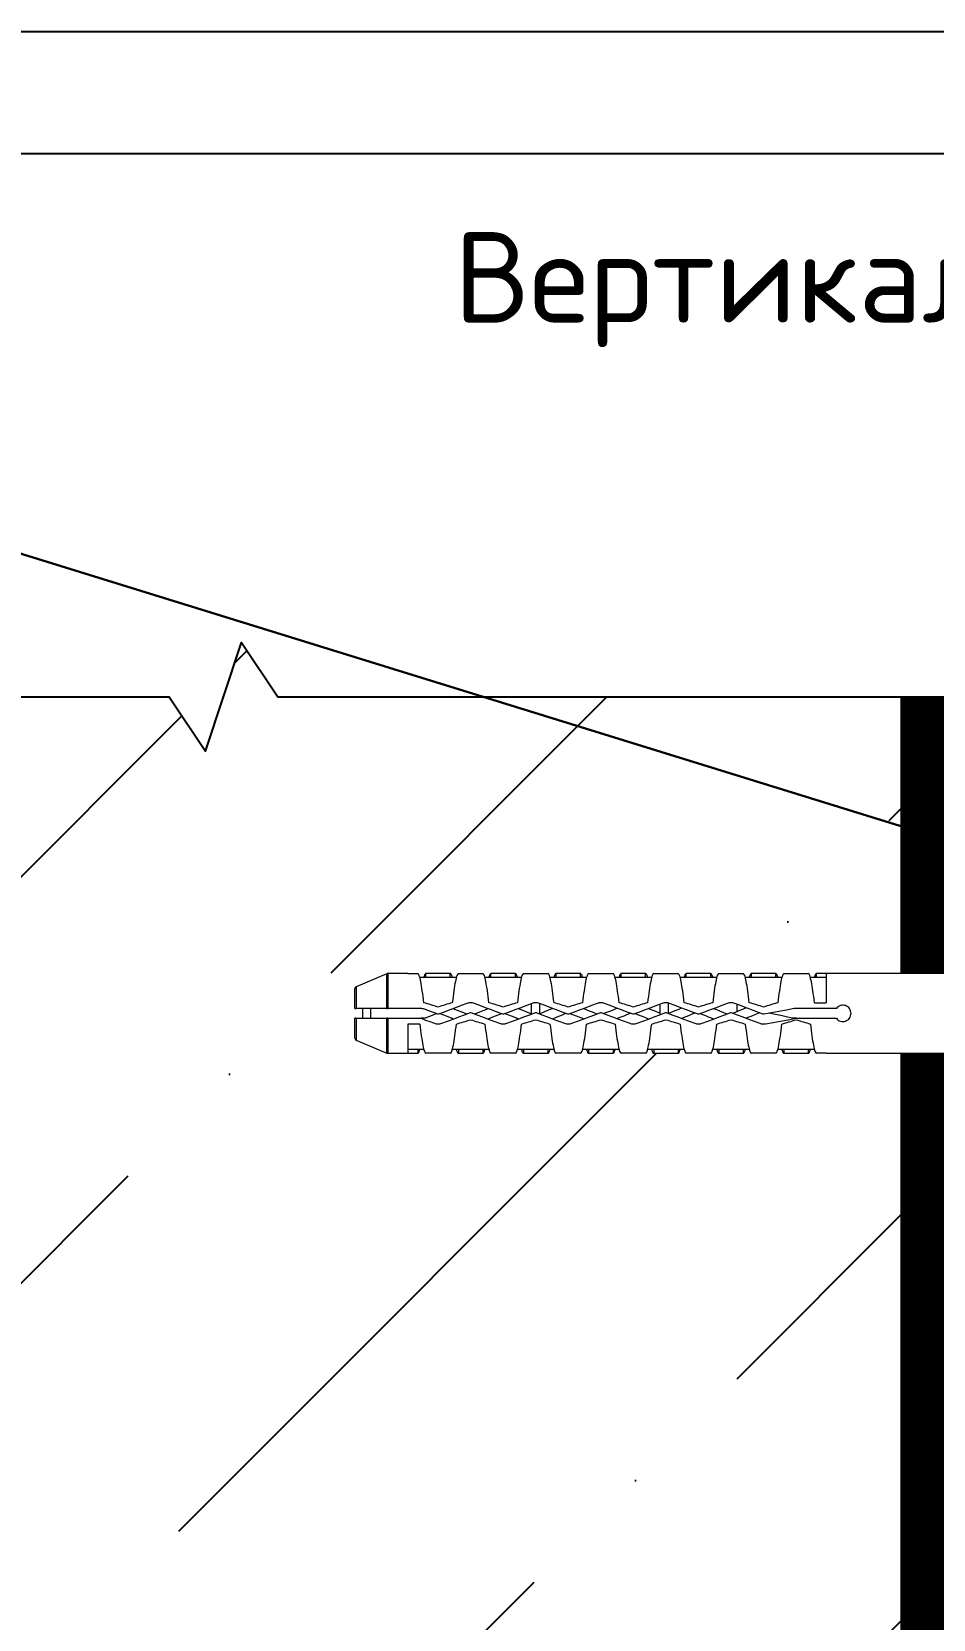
# Model space of a CAD drawing. Header units: millimetres. Extents: x -354900 to 8840672, y 0 to 292181.
# Drawn here: x -970.3 to -870.6, y 140854.9 to 141030.4 of the extents above; entities that cross this region are included whole.
import ezdxf

# ---------------------------------------------------------------- set-up
doc = ezdxf.new("R2010")
doc.units = ezdxf.units.MM
doc.header["$MEASUREMENT"] = 0
doc.set_wipeout_variables(frame=1)
doc.linetypes.add('штриховая', pattern=[19.05, 12.7, -6.35])
doc.layers.add('АР_Размеры', color=175, linetype='Continuous', lineweight=9)
for name, color, linetype in [('клей', 157, 'Continuous'), ('надписи', 7, 'Continuous'), ('основание', 8, 'Continuous'), ('рамки', 7, 'Continuous'), ('тарельчат', 212, 'Continuous')]:
    doc.layers.add(name, color=color, linetype=linetype)
doc.styles.get("Standard").update_dxf_attribs({"font": 'isocpeur.ttf'})

# ---------------------------------------------------------------- blocks, each defined once
blk = doc.blocks.new('*U736')
at = {"layer": 'клей', "linetype": 'штриховая', "ltscale": 2, "const_width": 5}
blk.add_lwpolyline([(-2.5, 334.83), (-2.5, -65.17)], dxfattribs=at)
at = {"layer": 'клей', "linetype": 'Continuous'}
blk.add_lwpolyline([(-5, -65.17), (0, -65.17), (0, 334.83), (-5, 334.83)], close=True, dxfattribs=at)
blk = doc.blocks.new('*U737')
at = {"layer": 'основание'}
h = blk.add_hatch(dxfattribs=at)
h.set_pattern_fill('ANSI36', color=256, scale=10)
h.set_pattern_definition([(45, (0, 200), (16.838, 61.7393), [79.375, -15.875, 0, -15.875])])
h.paths.add_polyline_path([(-150, -200), (-81, -200), (-77, -206), (-73, -194), (-69, -200), (0, -200), (0, 200), (-69, 200), (-73, 206), (-77, 194), (-81, 200), (-150, 200), (-150, 6), (-156, 2), (-144, -2), (-150, -6)])
for points in [[(-152, 200), (-81, 200), (-77, 194), (-73, 206), (-69, 200), (2, 200)], [(0, -200), (0, 200)]]:
    blk.add_lwpolyline(points, dxfattribs=at)
blk = doc.blocks.new('*U709')
blk.add_wipeout([(1.05, 9), (1.05, 3.45), (2.423, 2.763), (2.554, 2.716), (2.692, 2.7), (9.589, 2.7), (9.745, 2.68), (9.889, 2.62), (11.429, 1.73), (11.574, 1.67), (11.729, 1.65), (14.85, 1.65), (14.85, 1.35), (15.15, 1.35), (15.15, 1.65), (15.45, 1.65), (15.45, 1.35), (15.75, 1.35), (15.75, 1.65), (16.05, 1.65), (16.05, 1.35), (32.577, 1.35), (32.593, 1.351), (33.258, 1.469), (33.274, 1.47), (53.947, 1.47), (53.983, 1.463), (55.111, 0.983), (55.151, 0.95), (55.166, 0.9), (55.166, 0.18), (54.866, 0.18), (54.866, -0.18), (55.166, -0.18), (55.166, -0.9), (55.151, -0.95), (55.111, -0.983), (53.983, -1.463), (53.947, -1.47), (33.274, -1.47), (33.258, -1.469), (32.593, -1.351), (32.577, -1.35), (16.05, -1.35), (16.05, -1.65), (15.75, -1.65), (15.75, -1.35), (15.45, -1.35), (15.45, -1.65), (15.15, -1.65), (15.15, -1.35), (14.85, -1.35), (14.85, -1.65), (11.729, -1.65), (11.574, -1.67), (11.429, -1.73), (9.889, -2.62), (9.745, -2.68), (9.589, -2.7), (2.692, -2.7), (2.554, -2.716), (2.423, -2.763), (1.05, -3.45), (1.05, -9), (0.586, -9), (0.485, -8.961), (0.437, -8.864), (0.367, -8.13), (0, -8.13), (0, 7.8), (0.336, 7.8), (0.437, 8.864), (0.485, 8.961), (0.586, 9)]).dxf.layer = 'тарельчат'
at = {"layer": 'тарельчат', "linetype": 'Continuous', "lineweight": 9}
for p, q in [((37.781, 1.47), (33.274, 1.47)), ((37.781, 1.47), (38.141, 1.47)), ((38.441, 1.32), (38.219, 1.32)), ((39.341, 1.47), (38.441, 1.47)), ((38.441, 1.32), (38.441, 1.47)), ((39.341, 1.32), (38.441, 1.32)), ((39.341, 1.32), (39.341, 1.47)), ((39.562, 1.32), (39.341, 1.32)), ((39.641, 1.47), (40.541, 1.47)), ((40.841, 1.32), (40.619, 1.32)), ((41.741, 1.47), (40.841, 1.47)), ((40.841, 1.32), (40.841, 1.47)), ((41.741, 1.32), (40.841, 1.32)), ((41.741, 1.32), (41.741, 1.47)), ((41.962, 1.32), (41.741, 1.32)), ((42.041, 1.47), (42.941, 1.47)), ((43.241, 1.32), (43.019, 1.32)), ((44.141, 1.47), (43.241, 1.47)), ((43.241, 1.32), (43.241, 1.47)), ((44.141, 1.32), (43.241, 1.32)), ((44.141, 1.32), (44.141, 1.47)), ((44.362, 1.32), (44.141, 1.32)), ((44.441, 1.47), (45.341, 1.47)), ((45.641, 1.32), (45.419, 1.32)), ((46.541, 1.47), (45.641, 1.47)), ((45.641, 1.32), (45.641, 1.47)), ((46.541, 1.32), (45.641, 1.32)), ((46.541, 1.32), (46.541, 1.47)), ((46.762, 1.32), (46.541, 1.32)), ((46.841, 1.47), (47.741, 1.47)), ((48.041, 1.32), (47.819, 1.32)), ((48.941, 1.47), (48.041, 1.47)), ((48.041, 1.32), (48.041, 1.47)), ((48.941, 1.32), (48.041, 1.32)), ((48.941, 1.32), (48.941, 1.47)), ((49.162, 1.32), (48.941, 1.32)), ((49.241, 1.47), (50.141, 1.47)), ((50.441, 1.32), (50.219, 1.32)), ((51.341, 1.47), (50.441, 1.47)), ((50.441, 1.32), (50.441, 1.47)), ((51.341, 1.32), (50.441, 1.32)), ((51.341, 1.32), (51.341, 1.47)), ((51.562, 1.32), (51.341, 1.32)), ((51.641, 1.47), (52.541, 1.47)), ((52.841, 1.32), (52.619, 1.32)), ((53.201, 1.47), (52.841, 1.47)), ((52.841, 1.32), (52.841, 1.47)), ((53.201, 1.32), (52.841, 1.32)), ((53.947, 1.47), (53.201, 1.47)), ((53.201, 0.394), (53.201, 1.47)), ((53.947, 0.18), (53.947, 1.47)), ((55.111, 0.983), (53.983, 1.463)), ((53.983, 1.463), (53.983, 0.18)), ((55.111, 0.18), (55.111, 0.983)), ((55.166, 0.9), (55.166, 0.18)), ((38.891, 0.18), (37.406, 0.18)), ((43.601, 0.002), (43.601, -0.379)), ((43.901, 0.046), (43.901, -0.338)), ((48.341, 0.024), (48.341, -0.36)), ((48.641, 0.024), (48.641, -0.36)), ((52.646, 0.18), (52.716, 0.18)), ((53.947, 0.18), (52.729, 0.18)), ((52.766, 0.394), (53.201, 0.394)), ((54.566, 0.18), (54.566, -0.18)), ((54.866, 0.18), (54.866, -0.18)), ((37.406, -0.18), (38.891, -0.18)), ((38.216, -0.393), (37.781, -0.393)), ((37.781, -1.47), (37.781, -0.393)), ((41.066, -0.074), (41.066, -0.332)), ((52.729, -0.18), (53.947, -0.18)), ((53.947, -1.47), (53.947, -0.18)), ((53.983, -0.18), (53.983, -1.463)), ((55.111, -0.983), (55.111, -0.18)), ((55.166, -0.18), (55.166, -0.9)), ((53.983, -1.463), (55.111, -0.983)), ((33.274, -1.47), (37.781, -1.47)), ((37.781, -1.32), (38.141, -1.32)), ((37.781, -1.47), (38.141, -1.47)), ((38.141, -1.32), (38.362, -1.32)), ((38.141, -1.32), (38.141, -1.47)), ((39.341, -1.47), (38.441, -1.47)), ((39.419, -1.32), (39.641, -1.32)), ((39.641, -1.32), (40.541, -1.32)), ((39.641, -1.32), (39.641, -1.47)), ((39.641, -1.47), (40.541, -1.47)), ((40.541, -1.32), (40.762, -1.32)), ((40.541, -1.32), (40.541, -1.47)), ((41.741, -1.47), (40.841, -1.47)), ((41.819, -1.32), (42.041, -1.32)), ((42.041, -1.32), (42.941, -1.32)), ((42.041, -1.32), (42.041, -1.47)), ((42.041, -1.47), (42.941, -1.47)), ((42.941, -1.32), (43.162, -1.32)), ((42.941, -1.32), (42.941, -1.47)), ((44.141, -1.47), (43.241, -1.47)), ((44.219, -1.32), (44.441, -1.32)), ((44.441, -1.32), (45.341, -1.32)), ((44.441, -1.32), (44.441, -1.47)), ((44.441, -1.47), (45.341, -1.47)), ((45.341, -1.32), (45.562, -1.32)), ((45.341, -1.32), (45.341, -1.47)), ((46.541, -1.47), (45.641, -1.47)), ((46.619, -1.32), (46.841, -1.32)), ((46.841, -1.32), (47.741, -1.32)), ((46.841, -1.32), (46.841, -1.47)), ((46.841, -1.47), (47.741, -1.47)), ((47.741, -1.32), (47.962, -1.32)), ((47.741, -1.32), (47.741, -1.47)), ((48.941, -1.47), (48.041, -1.47)), ((49.019, -1.32), (49.241, -1.32)), ((49.241, -1.32), (50.141, -1.32)), ((49.241, -1.32), (49.241, -1.47)), ((49.241, -1.47), (50.141, -1.47)), ((50.141, -1.32), (50.362, -1.32)), ((50.141, -1.32), (50.141, -1.47)), ((51.341, -1.47), (50.441, -1.47)), ((51.419, -1.32), (51.641, -1.32)), ((51.641, -1.32), (52.541, -1.32)), ((51.641, -1.32), (51.641, -1.47)), ((51.641, -1.47), (52.541, -1.47)), ((52.541, -1.32), (52.762, -1.32)), ((52.541, -1.32), (52.541, -1.47)), ((53.201, -1.47), (52.841, -1.47)), ((53.201, -1.47), (53.947, -1.47))]:
    blk.add_line(p, q, dxfattribs=at)
at = {"layer": 'тарельчат', "linetype": 'Continuous', "lineweight": 9, "flags": 128}
for points in [[(40.021, 0.384), (39.743, 0.334), (39.463, 0.283), (39.18, 0.232), (38.896, 0.18)], [(38.96, -0.174), (39.24, -0.123), (39.522, -0.072), (39.803, -0.021), (40.085, 0.03)], [(39.021, 0.172), (39.213, 0.134), (39.403, 0.096), (39.592, 0.058), (39.778, 0.021), (39.902, -0.004)], [(40.101, 0.028), (40.314, -0.051), (40.526, -0.131), (40.737, -0.21), (40.947, -0.288), (41.154, -0.365)], [(41.28, -0.028), (41.068, 0.051), (40.855, 0.131), (40.644, 0.21), (40.435, 0.288), (40.227, 0.365)], [(40.23, -0.02), (40.271, -0.004), (40.383, 0.041), (40.493, 0.085), (40.601, 0.128), (40.704, 0.169), (40.727, 0.178)], [(42.354, 0.365), (42.147, 0.288), (41.937, 0.21), (41.726, 0.131), (41.514, 0.051), (41.301, -0.028)], [(41.427, -0.365), (41.635, -0.288), (41.844, -0.21), (42.055, -0.131), (42.268, -0.051), (42.48, 0.028)], [(41.927, -0.178), (41.896, -0.166), (41.795, -0.126), (41.693, -0.085), (41.588, -0.043), (41.483, -0.001), (41.43, 0.02)], [(41.932, 0.207), (42.016, 0.174), (42.116, 0.134), (42.219, 0.092), (42.324, 0.051), (42.428, 0.009)], [(42.501, 0.028), (42.714, -0.051), (42.926, -0.131), (43.137, -0.21), (43.347, -0.288), (43.554, -0.365)], [(42.61, -0.012), (42.658, 0.007), (42.759, 0.047), (42.86, 0.087), (42.958, 0.127), (43.054, 0.165), (43.107, 0.186)], [(43.68, -0.028), (43.468, 0.051), (43.255, 0.131), (43.044, 0.21), (42.835, 0.288), (42.627, 0.365)], [(44.754, 0.365), (44.547, 0.288), (44.337, 0.21), (44.126, 0.131), (43.914, 0.051), (43.701, -0.028)], [(43.827, -0.365), (44.035, -0.288), (44.244, -0.21), (44.455, -0.131), (44.668, -0.051), (44.88, 0.028)], [(44.332, 0.207), (44.387, 0.185), (44.488, 0.145), (44.592, 0.103), (44.699, 0.061), (44.807, 0.018), (44.828, 0.009)], [(44.901, 0.028), (45.114, -0.051), (45.326, -0.131), (45.537, -0.21), (45.747, -0.288), (45.954, -0.365)], [(44.989, -0.005), (45.041, 0.016), (45.145, 0.058), (45.248, 0.099), (45.348, 0.139), (45.446, 0.178), (45.486, 0.194)], [(46.08, -0.028), (45.868, 0.051), (45.655, 0.131), (45.444, 0.21), (45.235, 0.288), (45.027, 0.365)], [(45.987, 0.007), (45.902, -0.027), (45.795, -0.07), (45.69, -0.112), (45.588, -0.153), (45.49, -0.192)], [(47.154, 0.365), (46.947, 0.288), (46.737, 0.21), (46.526, 0.131), (46.314, 0.051), (46.101, -0.028)], [(46.227, -0.365), (46.435, -0.288), (46.644, -0.21), (46.855, -0.131), (47.068, -0.051), (47.28, 0.028)], [(46.727, -0.178), (46.656, -0.15), (46.556, -0.11), (46.452, -0.069), (46.348, -0.027), (46.242, 0.016), (46.23, 0.02)], [(46.732, 0.207), (46.797, 0.181), (46.892, 0.143), (46.991, 0.104), (47.091, 0.064), (47.193, 0.023), (47.228, 0.009)], [(47.301, 0.028), (47.514, -0.051), (47.726, -0.131), (47.937, -0.21), (48.147, -0.288), (48.354, -0.365)], [(47.368, 0.003), (47.417, 0.022), (47.516, 0.062), (47.615, 0.102), (47.711, 0.14), (47.804, 0.177), (47.865, 0.202)], [(48.48, -0.028), (48.268, 0.051), (48.055, 0.131), (47.844, 0.21), (47.635, 0.288), (47.427, 0.365)], [(48.341, 0.004), (48.3, -0.012), (48.202, -0.051), (48.105, -0.09), (48.01, -0.128), (47.917, -0.165), (47.87, -0.184)], [(49.554, 0.365), (49.347, 0.288), (49.137, 0.21), (48.926, 0.131), (48.714, 0.051), (48.501, -0.028)], [(48.627, -0.365), (48.835, -0.288), (49.044, -0.21), (49.255, -0.131), (49.468, -0.051), (49.68, 0.028)], [(49.127, -0.178), (49.037, -0.142), (48.936, -0.102), (48.832, -0.061), (48.727, -0.019), (48.641, 0.016)], [(49.132, 0.207), (49.198, 0.181), (49.289, 0.145), (49.383, 0.107), (49.479, 0.069), (49.577, 0.03), (49.628, 0.009)], [(49.701, 0.028), (49.914, -0.051), (50.126, -0.131), (50.337, -0.21), (50.547, -0.288), (50.754, -0.365)], [(49.748, 0.011), (49.795, 0.03), (49.893, 0.069), (49.989, 0.107), (50.083, 0.145), (50.174, 0.181), (50.244, 0.209)], [(50.88, -0.028), (50.668, 0.051), (50.455, 0.131), (50.244, 0.21), (50.035, 0.288), (49.827, 0.365)], [(50.746, 0.022), (50.68, -0.004), (50.582, -0.043), (50.485, -0.082), (50.39, -0.12), (50.297, -0.157), (50.249, -0.177)], [(51.954, 0.365), (51.747, 0.288), (51.537, 0.21), (51.326, 0.131), (51.114, 0.051), (50.901, -0.028)], [(51.027, -0.365), (51.235, -0.288), (51.444, -0.21), (51.655, -0.131), (51.868, -0.051), (52.08, 0.028)], [(51.527, -0.178), (51.482, -0.16), (51.389, -0.123), (51.293, -0.085), (51.194, -0.045), (51.095, -0.006), (51.03, 0.02)], [(51.532, 0.207), (51.598, 0.181), (51.689, 0.145), (51.783, 0.107), (51.879, 0.069), (51.976, 0.03), (52.028, 0.009)], [(52.101, 0.028), (52.265, -0.033), (52.429, -0.094), (52.592, -0.155)], [(52.148, 0.011), (52.2, 0.032), (52.303, 0.073), (52.403, 0.113), (52.501, 0.152)], [(52.718, 0.182), (52.553, 0.244), (52.389, 0.305), (52.227, 0.365)], [(41.066, -0.074), (40.96, -0.116), (40.856, -0.158), (40.753, -0.199), (40.732, -0.207)], [(41.228, -0.009), (41.162, -0.035), (41.066, -0.074)], [(43.601, -0.004), (43.521, -0.036), (43.415, -0.078), (43.311, -0.12), (43.208, -0.161), (43.111, -0.2)], [(44.327, -0.178), (44.276, -0.158), (44.176, -0.118), (44.073, -0.077), (43.968, -0.035), (43.901, -0.008)]]:
    blk.add_lwpolyline(points, dxfattribs=at)
at = {"layer": 'тарельчат', "linetype": 'Continuous', "lineweight": 9}
for centre, start, end in [((53.947, 1.38), 66.97451, 90), ((55.076, 0.9), 0, 66.97451), ((55.076, -0.9), 293.02549, 0), ((53.947, -1.38), 270, 293.02549)]:
    blk.add_arc(centre, 0.09, start, end, dxfattribs=at)
for points, knots in [([(38.366, 0.394), (38.347, 0.547), (38.328, 0.693), (38.291, 0.957), (38.272, 1.074), (38.234, 1.267), (38.216, 1.342), (38.178, 1.444), (38.159, 1.47), (38.141, 1.47)], [0, 0, 0, 0, 0.25, 0.25, 0.5, 0.5, 0.75, 0.75, 1, 1, 1, 1]), ([(38.441, 1.47), (38.434, 1.468), (38.422, 1.465), (38.403, 1.438), (38.384, 1.395), (38.371, 1.355), (38.363, 1.325), (38.362, 1.32)], [0, 0, 0, 0, 0.238629, 0.477258, 0.715886, 0.954515, 1, 1, 1, 1]), ([(39.419, 1.32), (39.418, 1.325), (39.411, 1.355), (39.397, 1.395), (39.378, 1.438), (39.359, 1.465), (39.347, 1.468), (39.341, 1.47)], [0, 0, 0, 0, 0.045484, 0.284114, 0.522742, 0.761371, 1, 1, 1, 1]), ([(39.641, 1.47), (39.622, 1.47), (39.603, 1.444), (39.566, 1.342), (39.547, 1.267), (39.509, 1.074), (39.491, 0.957), (39.453, 0.693), (39.434, 0.547), (39.416, 0.394)], [0, 0, 0, 0, 0.25, 0.25, 0.5, 0.5, 0.75, 0.75, 1, 1, 1, 1]), ([(40.766, 0.394), (40.747, 0.547), (40.728, 0.693), (40.691, 0.957), (40.672, 1.074), (40.634, 1.267), (40.616, 1.342), (40.578, 1.444), (40.559, 1.47), (40.541, 1.47)], [0, 0, 0, 0, 0.25, 0.25, 0.5, 0.5, 0.75, 0.75, 1, 1, 1, 1]), ([(40.841, 1.47), (40.834, 1.468), (40.822, 1.465), (40.803, 1.438), (40.784, 1.395), (40.771, 1.355), (40.763, 1.325), (40.762, 1.32)], [0, 0, 0, 0, 0.238629, 0.477258, 0.715886, 0.954515, 1, 1, 1, 1]), ([(41.819, 1.32), (41.818, 1.325), (41.811, 1.355), (41.797, 1.395), (41.778, 1.438), (41.759, 1.465), (41.747, 1.468), (41.741, 1.47)], [0, 0, 0, 0, 0.045484, 0.284114, 0.522742, 0.761371, 1, 1, 1, 1]), ([(42.041, 1.47), (42.022, 1.47), (42.003, 1.444), (41.966, 1.342), (41.947, 1.267), (41.909, 1.074), (41.891, 0.957), (41.853, 0.693), (41.834, 0.547), (41.816, 0.394)], [0, 0, 0, 0, 0.25, 0.25, 0.5, 0.5, 0.75, 0.75, 1, 1, 1, 1]), ([(43.166, 0.394), (43.147, 0.547), (43.128, 0.693), (43.091, 0.957), (43.072, 1.074), (43.034, 1.267), (43.016, 1.342), (42.978, 1.444), (42.959, 1.47), (42.941, 1.47)], [0, 0, 0, 0, 0.25, 0.25, 0.5, 0.5, 0.75, 0.75, 1, 1, 1, 1]), ([(43.241, 1.47), (43.234, 1.468), (43.222, 1.465), (43.203, 1.438), (43.184, 1.395), (43.171, 1.355), (43.163, 1.325), (43.162, 1.32)], [0, 0, 0, 0, 0.238629, 0.477258, 0.715886, 0.954516, 1, 1, 1, 1]), ([(44.219, 1.32), (44.218, 1.325), (44.211, 1.355), (44.197, 1.395), (44.178, 1.438), (44.159, 1.465), (44.147, 1.468), (44.141, 1.47)], [0, 0, 0, 0, 0.045485, 0.284114, 0.522742, 0.761371, 1, 1, 1, 1]), ([(44.441, 1.47), (44.422, 1.47), (44.403, 1.444), (44.366, 1.342), (44.347, 1.267), (44.309, 1.074), (44.291, 0.957), (44.253, 0.693), (44.234, 0.547), (44.216, 0.394)], [0, 0, 0, 0, 0.25, 0.25, 0.5, 0.5, 0.75, 0.75, 1, 1, 1, 1]), ([(45.566, 0.394), (45.547, 0.547), (45.528, 0.693), (45.491, 0.957), (45.472, 1.074), (45.434, 1.267), (45.416, 1.342), (45.378, 1.444), (45.359, 1.47), (45.341, 1.47)], [0, 0, 0, 0, 0.25, 0.25, 0.5, 0.5, 0.75, 0.75, 1, 1, 1, 1]), ([(45.641, 1.47), (45.634, 1.468), (45.622, 1.465), (45.603, 1.438), (45.584, 1.395), (45.571, 1.355), (45.563, 1.325), (45.562, 1.32)], [0, 0, 0, 0, 0.238629, 0.477258, 0.715886, 0.954516, 1, 1, 1, 1]), ([(46.619, 1.32), (46.618, 1.325), (46.611, 1.355), (46.597, 1.395), (46.578, 1.438), (46.559, 1.465), (46.547, 1.468), (46.541, 1.47)], [0, 0, 0, 0, 0.045485, 0.284114, 0.522742, 0.761371, 1, 1, 1, 1]), ([(46.841, 1.47), (46.822, 1.47), (46.803, 1.444), (46.766, 1.342), (46.747, 1.267), (46.709, 1.074), (46.691, 0.957), (46.653, 0.693), (46.634, 0.547), (46.616, 0.394)], [0, 0, 0, 0, 0.25, 0.25, 0.5, 0.5, 0.75, 0.75, 1, 1, 1, 1]), ([(47.966, 0.394), (47.947, 0.547), (47.928, 0.693), (47.891, 0.957), (47.872, 1.074), (47.834, 1.267), (47.816, 1.342), (47.778, 1.444), (47.759, 1.47), (47.741, 1.47)], [0, 0, 0, 0, 0.25, 0.25, 0.5, 0.5, 0.75, 0.75, 1, 1, 1, 1]), ([(48.041, 1.47), (48.034, 1.468), (48.022, 1.465), (48.003, 1.438), (47.984, 1.395), (47.971, 1.355), (47.963, 1.325), (47.962, 1.32)], [0, 0, 0, 0, 0.238629, 0.477257, 0.715886, 0.954516, 1, 1, 1, 1]), ([(49.019, 1.32), (49.018, 1.325), (49.011, 1.355), (48.997, 1.395), (48.978, 1.438), (48.959, 1.465), (48.947, 1.468), (48.941, 1.47)], [0, 0, 0, 0, 0.045485, 0.284114, 0.522742, 0.761371, 1, 1, 1, 1]), ([(49.241, 1.47), (49.222, 1.47), (49.203, 1.444), (49.166, 1.342), (49.147, 1.267), (49.109, 1.074), (49.091, 0.957), (49.053, 0.693), (49.034, 0.547), (49.016, 0.394)], [0, 0, 0, 0, 0.25, 0.25, 0.5, 0.5, 0.75, 0.75, 1, 1, 1, 1]), ([(50.366, 0.394), (50.347, 0.547), (50.328, 0.693), (50.291, 0.957), (50.272, 1.074), (50.234, 1.267), (50.216, 1.342), (50.178, 1.444), (50.159, 1.47), (50.141, 1.47)], [0, 0, 0, 0, 0.25, 0.25, 0.5, 0.5, 0.75, 0.75, 1, 1, 1, 1]), ([(50.441, 1.47), (50.434, 1.468), (50.422, 1.465), (50.403, 1.438), (50.384, 1.395), (50.371, 1.355), (50.363, 1.325), (50.362, 1.32)], [0, 0, 0, 0, 0.238629, 0.477257, 0.715887, 0.954516, 1, 1, 1, 1]), ([(51.419, 1.32), (51.418, 1.325), (51.411, 1.355), (51.397, 1.395), (51.378, 1.438), (51.359, 1.465), (51.347, 1.468), (51.341, 1.47)], [0, 0, 0, 0, 0.045485, 0.284114, 0.522742, 0.761371, 1, 1, 1, 1]), ([(51.641, 1.47), (51.622, 1.47), (51.603, 1.444), (51.566, 1.342), (51.547, 1.267), (51.509, 1.074), (51.491, 0.957), (51.453, 0.693), (51.434, 0.547), (51.416, 0.394)], [0, 0, 0, 0, 0.25, 0.25, 0.5, 0.5, 0.75, 0.75, 1, 1, 1, 1]), ([(52.766, 0.394), (52.747, 0.547), (52.728, 0.693), (52.691, 0.957), (52.672, 1.074), (52.634, 1.267), (52.616, 1.342), (52.578, 1.444), (52.559, 1.47), (52.541, 1.47)], [0, 0, 0, 0, 0.25, 0.25, 0.5, 0.5, 0.75, 0.75, 1, 1, 1, 1]), ([(52.841, 1.47), (52.834, 1.468), (52.822, 1.465), (52.803, 1.438), (52.784, 1.395), (52.771, 1.355), (52.763, 1.325), (52.762, 1.32)], [0, 0, 0, 0, 0.238629, 0.477257, 0.715887, 0.954516, 1, 1, 1, 1]), ([(37.406, 0.18), (37.368, 0.23), (37.315, 0.267), (37.196, 0.305), (37.13, 0.304), (37.012, 0.265), (36.959, 0.226), (36.886, 0.125), (36.866, 0.062), (36.866, -0.062), (36.886, -0.125), (36.959, -0.226), (37.011, -0.265), (37.13, -0.304), (37.195, -0.305), (37.315, -0.268), (37.368, -0.23), (37.406, -0.18)], [0, 0, 0, 0, 0.125, 0.125, 0.25, 0.25, 0.375, 0.375, 0.5, 0.5, 0.625, 0.625, 0.75, 0.75, 0.875, 0.875, 1, 1, 1, 1]), ([(38.895, 0.18), (38.9, 0.18), (38.917, 0.18), (38.933, 0.18), (38.945, 0.18)], [0, 0, 0, 0, 0.282914, 1, 1, 1, 1]), ([(40.227, 0.365), (40.194, 0.378), (40.161, 0.385), (40.091, 0.392), (40.056, 0.39), (40.021, 0.384)], [0, 0, 0, 0, 0.5, 0.5, 1, 1, 1, 1]), ([(40.085, 0.03), (40.089, 0.03), (40.092, 0.03), (40.095, 0.03), (40.097, 0.029), (40.099, 0.029), (40.101, 0.028)], [0, 0, 0, 0, 0.00003357135, 0.00003357135, 0.00003357135, 0.00005325405, 0.00005325405, 0.00005325405, 0.00005325405]), ([(42.627, 0.365), (42.583, 0.382), (42.537, 0.39), (42.444, 0.39), (42.398, 0.382), (42.354, 0.365)], [0, 0, 0, 0, 0.5, 0.5, 1, 1, 1, 1]), ([(42.48, 0.028), (42.483, 0.029), (42.487, 0.03), (42.49, 0.03), (42.493, 0.03), (42.497, 0.03), (42.5, 0.029), (42.5, 0.028), (42.501, 0.028), (42.501, 0.028)], [0, 0, 0, 0, 0.00003357138, 0.00003357138, 0.00003357138, 0.00006714283, 0.00006714283, 0.00006714283, 0.00007113836, 0.00007113836, 0.00007113836, 0.00007113836]), ([(45.027, 0.365), (44.983, 0.382), (44.937, 0.39), (44.844, 0.39), (44.798, 0.382), (44.754, 0.365)], [0, 0, 0, 0, 0.5, 0.5, 1, 1, 1, 1]), ([(44.88, 0.028), (44.883, 0.029), (44.887, 0.03), (44.89, 0.03), (44.893, 0.03), (44.897, 0.03), (44.9, 0.029), (44.9, 0.028), (44.901, 0.028), (44.901, 0.028)], [0, 0, 0, 0, 0.00003357138, 0.00003357138, 0.00003357138, 0.00006714283, 0.00006714283, 0.00006714283, 0.00007113836, 0.00007113836, 0.00007113836, 0.00007113836]), ([(47.427, 0.365), (47.383, 0.382), (47.337, 0.39), (47.244, 0.39), (47.198, 0.382), (47.154, 0.365)], [0, 0, 0, 0, 0.5, 0.5, 1, 1, 1, 1]), ([(47.28, 0.028), (47.283, 0.029), (47.287, 0.03), (47.29, 0.03), (47.293, 0.03), (47.297, 0.03), (47.3, 0.029), (47.3, 0.028), (47.301, 0.028), (47.301, 0.028)], [0, 0, 0, 0, 0.00003357138, 0.00003357138, 0.00003357138, 0.00006714283, 0.00006714283, 0.00006714283, 0.00007113836, 0.00007113836, 0.00007113836, 0.00007113836]), ([(49.827, 0.365), (49.783, 0.382), (49.737, 0.39), (49.644, 0.39), (49.598, 0.382), (49.554, 0.365)], [0, 0, 0, 0, 0.5, 0.5, 1, 1, 1, 1]), ([(49.68, 0.028), (49.683, 0.029), (49.687, 0.03), (49.69, 0.03), (49.693, 0.03), (49.697, 0.03), (49.7, 0.029), (49.7, 0.028), (49.701, 0.028), (49.701, 0.028)], [0, 0, 0, 0, 0.00003357138, 0.00003357138, 0.00003357138, 0.00006714283, 0.00006714283, 0.00006714283, 0.00007113836, 0.00007113836, 0.00007113836, 0.00007113836]), ([(52.227, 0.365), (52.183, 0.382), (52.137, 0.39), (52.044, 0.39), (51.998, 0.382), (51.954, 0.365)], [0, 0, 0, 0, 0.5, 0.5, 1, 1, 1, 1]), ([(52.08, 0.028), (52.083, 0.029), (52.087, 0.03), (52.09, 0.03), (52.093, 0.03), (52.097, 0.03), (52.1, 0.029), (52.1, 0.028), (52.101, 0.028), (52.101, 0.028)], [0, 0, 0, 0, 0.00003357138, 0.00003357138, 0.00003357138, 0.00006714283, 0.00006714283, 0.00006714283, 0.00007113836, 0.00007113836, 0.00007113836, 0.00007113836]), ([(53.947, 0.18), (53.953, 0.18), (53.959, 0.18), (53.971, 0.18), (53.977, 0.18), (53.983, 0.18)], [0, 0, 0, 0, 0.5, 0.5, 1, 1, 1, 1]), ([(55.111, 0.18), (55.127, 0.18), (55.141, 0.18), (55.161, 0.18), (55.166, 0.18), (55.166, 0.18)], [0, 0, 0, 0, 0.5, 0.5, 1, 1, 1, 1]), ([(38.216, -0.393), (38.234, -0.547), (38.253, -0.693), (38.291, -0.957), (38.309, -1.074), (38.347, -1.267), (38.366, -1.342), (38.403, -1.444), (38.422, -1.47), (38.441, -1.47)], [0, 0, 0, 0, 0.25, 0.25, 0.5, 0.5, 0.75, 0.75, 1, 1, 1, 1]), ([(39.341, -1.47), (39.359, -1.47), (39.378, -1.444), (39.416, -1.342), (39.434, -1.267), (39.472, -1.074), (39.491, -0.957), (39.528, -0.693), (39.547, -0.547), (39.566, -0.394)], [0, 0, 0, 0, 0.25, 0.25, 0.5, 0.5, 0.75, 0.75, 1, 1, 1, 1]), ([(40.616, -0.394), (40.634, -0.547), (40.653, -0.693), (40.691, -0.957), (40.709, -1.074), (40.747, -1.267), (40.766, -1.342), (40.803, -1.444), (40.822, -1.47), (40.841, -1.47)], [0, 0, 0, 0, 0.25, 0.25, 0.5, 0.5, 0.75, 0.75, 1, 1, 1, 1]), ([(41.154, -0.365), (41.198, -0.382), (41.244, -0.39), (41.337, -0.39), (41.383, -0.382), (41.427, -0.365)], [0, 0, 0, 0, 0.5, 0.5, 1, 1, 1, 1]), ([(41.301, -0.028), (41.298, -0.029), (41.295, -0.03), (41.291, -0.03), (41.288, -0.03), (41.285, -0.03), (41.281, -0.029), (41.281, -0.028), (41.281, -0.028), (41.28, -0.028)], [0, 0, 0, 0, 0.00003357138, 0.00003357138, 0.00003357138, 0.00006714283, 0.00006714283, 0.00006714283, 0.00007113836, 0.00007113836, 0.00007113836, 0.00007113836]), ([(41.741, -1.47), (41.759, -1.47), (41.778, -1.444), (41.816, -1.342), (41.834, -1.267), (41.872, -1.074), (41.891, -0.957), (41.928, -0.693), (41.947, -0.547), (41.966, -0.394)], [0, 0, 0, 0, 0.25, 0.25, 0.5, 0.5, 0.75, 0.75, 1, 1, 1, 1]), ([(43.016, -0.394), (43.034, -0.547), (43.053, -0.693), (43.091, -0.957), (43.109, -1.074), (43.147, -1.267), (43.166, -1.342), (43.203, -1.444), (43.222, -1.47), (43.241, -1.47)], [0, 0, 0, 0, 0.25, 0.25, 0.5, 0.5, 0.75, 0.75, 1, 1, 1, 1]), ([(43.554, -0.365), (43.598, -0.382), (43.644, -0.39), (43.737, -0.39), (43.783, -0.382), (43.827, -0.365)], [0, 0, 0, 0, 0.5, 0.5, 1, 1, 1, 1]), ([(43.701, -0.028), (43.698, -0.029), (43.695, -0.03), (43.691, -0.03), (43.688, -0.03), (43.685, -0.03), (43.681, -0.029), (43.681, -0.028), (43.681, -0.028), (43.68, -0.028)], [0, 0, 0, 0, 0.00003357138, 0.00003357138, 0.00003357138, 0.00006714283, 0.00006714283, 0.00006714283, 0.00007113836, 0.00007113836, 0.00007113836, 0.00007113836]), ([(44.141, -1.47), (44.159, -1.47), (44.178, -1.444), (44.216, -1.342), (44.234, -1.267), (44.272, -1.074), (44.291, -0.957), (44.328, -0.693), (44.347, -0.547), (44.366, -0.394)], [0, 0, 0, 0, 0.25, 0.25, 0.5, 0.5, 0.75, 0.75, 1, 1, 1, 1]), ([(45.416, -0.394), (45.434, -0.547), (45.453, -0.693), (45.491, -0.957), (45.509, -1.074), (45.547, -1.267), (45.566, -1.342), (45.603, -1.444), (45.622, -1.47), (45.641, -1.47)], [0, 0, 0, 0, 0.25, 0.25, 0.5, 0.5, 0.75, 0.75, 1, 1, 1, 1]), ([(45.954, -0.365), (45.998, -0.382), (46.044, -0.39), (46.137, -0.39), (46.183, -0.382), (46.227, -0.365)], [0, 0, 0, 0, 0.5, 0.5, 1, 1, 1, 1]), ([(46.101, -0.028), (46.098, -0.029), (46.095, -0.03), (46.091, -0.03), (46.088, -0.03), (46.085, -0.03), (46.081, -0.029), (46.081, -0.028), (46.081, -0.028), (46.08, -0.028)], [0, 0, 0, 0, 0.00003357138, 0.00003357138, 0.00003357138, 0.00006714283, 0.00006714283, 0.00006714283, 0.00007113836, 0.00007113836, 0.00007113836, 0.00007113836]), ([(46.541, -1.47), (46.559, -1.47), (46.578, -1.444), (46.616, -1.342), (46.634, -1.267), (46.672, -1.074), (46.691, -0.957), (46.728, -0.693), (46.747, -0.547), (46.766, -0.394)], [0, 0, 0, 0, 0.25, 0.25, 0.5, 0.5, 0.75, 0.75, 1, 1, 1, 1]), ([(47.816, -0.394), (47.834, -0.547), (47.853, -0.693), (47.891, -0.957), (47.909, -1.074), (47.947, -1.267), (47.966, -1.342), (48.003, -1.444), (48.022, -1.47), (48.041, -1.47)], [0, 0, 0, 0, 0.25, 0.25, 0.5, 0.5, 0.75, 0.75, 1, 1, 1, 1]), ([(48.354, -0.365), (48.398, -0.382), (48.444, -0.39), (48.537, -0.39), (48.583, -0.382), (48.627, -0.365)], [0, 0, 0, 0, 0.5, 0.5, 1, 1, 1, 1]), ([(48.501, -0.028), (48.498, -0.029), (48.495, -0.03), (48.491, -0.03), (48.488, -0.03), (48.485, -0.03), (48.481, -0.029), (48.481, -0.028), (48.481, -0.028), (48.48, -0.028)], [0, 0, 0, 0, 0.00003357138, 0.00003357138, 0.00003357138, 0.00006714283, 0.00006714283, 0.00006714283, 0.00007113836, 0.00007113836, 0.00007113836, 0.00007113836]), ([(48.941, -1.47), (48.959, -1.47), (48.978, -1.444), (49.016, -1.342), (49.034, -1.267), (49.072, -1.074), (49.091, -0.957), (49.128, -0.693), (49.147, -0.547), (49.166, -0.394)], [0, 0, 0, 0, 0.25, 0.25, 0.5, 0.5, 0.75, 0.75, 1, 1, 1, 1]), ([(50.216, -0.394), (50.234, -0.547), (50.253, -0.693), (50.291, -0.957), (50.309, -1.074), (50.347, -1.267), (50.366, -1.342), (50.403, -1.444), (50.422, -1.47), (50.441, -1.47)], [0, 0, 0, 0, 0.25, 0.25, 0.5, 0.5, 0.75, 0.75, 1, 1, 1, 1]), ([(50.754, -0.365), (50.798, -0.382), (50.844, -0.39), (50.937, -0.39), (50.983, -0.382), (51.027, -0.365)], [0, 0, 0, 0, 0.5, 0.5, 1, 1, 1, 1]), ([(50.901, -0.028), (50.898, -0.029), (50.895, -0.03), (50.891, -0.03), (50.888, -0.03), (50.885, -0.03), (50.881, -0.029), (50.881, -0.028), (50.881, -0.028), (50.88, -0.028)], [0, 0, 0, 0, 0.00003357138, 0.00003357138, 0.00003357138, 0.00006714283, 0.00006714283, 0.00006714283, 0.00007113836, 0.00007113836, 0.00007113836, 0.00007113836]), ([(51.341, -1.47), (51.359, -1.47), (51.378, -1.444), (51.416, -1.342), (51.434, -1.267), (51.472, -1.074), (51.491, -0.957), (51.528, -0.693), (51.547, -0.547), (51.566, -0.394)], [0, 0, 0, 0, 0.25, 0.25, 0.5, 0.5, 0.75, 0.75, 1, 1, 1, 1]), ([(52.616, -0.394), (52.634, -0.547), (52.653, -0.693), (52.691, -0.957), (52.709, -1.074), (52.747, -1.267), (52.766, -1.342), (52.803, -1.444), (52.822, -1.47), (52.841, -1.47)], [0, 0, 0, 0, 0.25, 0.25, 0.5, 0.5, 0.75, 0.75, 1, 1, 1, 1]), ([(53.983, -0.18), (53.977, -0.18), (53.971, -0.18), (53.959, -0.18), (53.953, -0.18), (53.947, -0.18)], [0, 0, 0, 0, 0.5, 0.5, 1, 1, 1, 1]), ([(55.166, -0.18), (55.166, -0.18), (55.16, -0.18), (55.141, -0.18), (55.127, -0.18), (55.111, -0.18)], [0, 0, 0, 0, 0.5, 0.5, 1, 1, 1, 1]), ([(38.141, -1.47), (38.147, -1.468), (38.159, -1.465), (38.178, -1.438), (38.197, -1.395), (38.211, -1.355), (38.218, -1.325), (38.219, -1.32)], [0, 0, 0, 0, 0.238629, 0.477258, 0.715886, 0.954515, 1, 1, 1, 1]), ([(39.562, -1.32), (39.563, -1.325), (39.571, -1.355), (39.584, -1.395), (39.603, -1.438), (39.622, -1.465), (39.634, -1.468), (39.641, -1.47)], [0, 0, 0, 0, 0.045484, 0.284113, 0.522743, 0.761371, 1, 1, 1, 1]), ([(40.541, -1.47), (40.547, -1.468), (40.559, -1.465), (40.578, -1.438), (40.597, -1.395), (40.611, -1.355), (40.618, -1.325), (40.619, -1.32)], [0, 0, 0, 0, 0.238629, 0.477257, 0.715886, 0.954515, 1, 1, 1, 1]), ([(41.962, -1.32), (41.963, -1.325), (41.971, -1.355), (41.984, -1.395), (42.003, -1.438), (42.022, -1.465), (42.034, -1.468), (42.041, -1.47)], [0, 0, 0, 0, 0.045484, 0.284113, 0.522743, 0.761371, 1, 1, 1, 1]), ([(42.941, -1.47), (42.947, -1.468), (42.959, -1.465), (42.978, -1.438), (42.997, -1.395), (43.011, -1.355), (43.018, -1.325), (43.019, -1.32)], [0, 0, 0, 0, 0.238629, 0.477257, 0.715887, 0.954516, 1, 1, 1, 1]), ([(44.362, -1.32), (44.363, -1.325), (44.371, -1.355), (44.384, -1.395), (44.403, -1.438), (44.422, -1.465), (44.434, -1.468), (44.441, -1.47)], [0, 0, 0, 0, 0.045485, 0.284114, 0.522743, 0.761371, 1, 1, 1, 1]), ([(45.341, -1.47), (45.347, -1.468), (45.359, -1.465), (45.378, -1.438), (45.397, -1.395), (45.411, -1.355), (45.418, -1.325), (45.419, -1.32)], [0, 0, 0, 0, 0.238629, 0.477257, 0.715887, 0.954516, 1, 1, 1, 1]), ([(46.762, -1.32), (46.763, -1.325), (46.771, -1.355), (46.784, -1.395), (46.803, -1.438), (46.822, -1.465), (46.834, -1.468), (46.841, -1.47)], [0, 0, 0, 0, 0.045485, 0.284114, 0.522742, 0.761371, 1, 1, 1, 1]), ([(47.741, -1.47), (47.747, -1.468), (47.759, -1.465), (47.778, -1.438), (47.797, -1.395), (47.811, -1.355), (47.818, -1.325), (47.819, -1.32)], [0, 0, 0, 0, 0.238629, 0.477257, 0.715887, 0.954516, 1, 1, 1, 1]), ([(49.162, -1.32), (49.163, -1.325), (49.171, -1.355), (49.184, -1.395), (49.203, -1.438), (49.222, -1.465), (49.234, -1.468), (49.241, -1.47)], [0, 0, 0, 0, 0.045485, 0.284114, 0.522742, 0.761371, 1, 1, 1, 1]), ([(50.141, -1.47), (50.147, -1.468), (50.159, -1.465), (50.178, -1.438), (50.197, -1.395), (50.211, -1.355), (50.218, -1.325), (50.219, -1.32)], [0, 0, 0, 0, 0.238629, 0.477257, 0.715886, 0.954516, 1, 1, 1, 1]), ([(51.562, -1.32), (51.563, -1.325), (51.571, -1.355), (51.584, -1.395), (51.603, -1.438), (51.622, -1.465), (51.634, -1.468), (51.641, -1.47)], [0, 0, 0, 0, 0.045485, 0.284114, 0.522742, 0.761371, 1, 1, 1, 1]), ([(52.541, -1.47), (52.547, -1.468), (52.559, -1.465), (52.578, -1.438), (52.597, -1.395), (52.611, -1.355), (52.618, -1.325), (52.619, -1.32)], [0, 0, 0, 0, 0.238692, 0.477383, 0.716074, 0.954766, 1, 1, 1, 1])]:
    blk.add_open_spline(points, degree=3, knots=knots, dxfattribs=at)
for points in [[(38.891, 0.232), (38.716, 0.287), (38.541, 0.341), (38.366, 0.394)], [(39.416, 0.394), (39.241, 0.341), (39.066, 0.287), (38.891, 0.232)], [(38.896, 0.18), (38.894, 0.18), (38.892, 0.18), (38.891, 0.18)], [(38.945, 0.18), (38.971, 0.18), (38.996, 0.177), (39.021, 0.172)], [(41.291, 0.232), (41.116, 0.287), (40.941, 0.341), (40.766, 0.394)], [(41.816, 0.394), (41.641, 0.341), (41.466, 0.287), (41.291, 0.232)], [(43.691, 0.232), (43.516, 0.287), (43.341, 0.341), (43.166, 0.394)], [(44.216, 0.394), (44.041, 0.341), (43.866, 0.287), (43.691, 0.232)], [(46.091, 0.232), (45.916, 0.287), (45.741, 0.341), (45.566, 0.394)], [(46.616, 0.394), (46.441, 0.341), (46.266, 0.287), (46.091, 0.232)], [(48.491, 0.232), (48.316, 0.287), (48.141, 0.341), (47.966, 0.394)], [(49.016, 0.394), (48.841, 0.341), (48.666, 0.287), (48.491, 0.232)], [(50.891, 0.232), (50.716, 0.287), (50.541, 0.341), (50.366, 0.394)], [(51.416, 0.394), (51.241, 0.341), (51.066, 0.287), (50.891, 0.232)], [(52.501, 0.152), (52.547, 0.17), (52.596, 0.18), (52.646, 0.18)], [(52.729, 0.18), (52.725, 0.18), (52.721, 0.181), (52.718, 0.182)], [(55.111, 0.18), (54.735, 0.18), (54.359, 0.18), (53.983, 0.18)], [(38.891, -0.18), (38.914, -0.18), (38.937, -0.178), (38.96, -0.174)], [(39.566, -0.394), (39.741, -0.341), (39.916, -0.287), (40.091, -0.232)], [(40.091, -0.232), (40.266, -0.287), (40.441, -0.341), (40.616, -0.394)], [(41.966, -0.394), (42.141, -0.341), (42.316, -0.287), (42.491, -0.232)], [(42.491, -0.232), (42.666, -0.287), (42.841, -0.341), (43.016, -0.394)], [(44.366, -0.394), (44.541, -0.341), (44.716, -0.287), (44.891, -0.232)], [(44.891, -0.232), (45.066, -0.287), (45.241, -0.341), (45.416, -0.394)], [(46.766, -0.394), (46.941, -0.341), (47.116, -0.287), (47.291, -0.232)], [(47.291, -0.232), (47.466, -0.287), (47.641, -0.341), (47.816, -0.394)], [(49.166, -0.394), (49.341, -0.341), (49.516, -0.287), (49.691, -0.232)], [(49.691, -0.232), (49.866, -0.287), (50.041, -0.341), (50.216, -0.394)], [(51.566, -0.394), (51.741, -0.341), (51.916, -0.287), (52.091, -0.232)], [(52.091, -0.232), (52.266, -0.287), (52.441, -0.341), (52.616, -0.394)], [(52.592, -0.155), (52.636, -0.172), (52.682, -0.18), (52.729, -0.18)], [(53.983, -0.18), (54.359, -0.18), (54.735, -0.18), (55.111, -0.18)]]:
    blk.add_open_spline(points, degree=3, dxfattribs=at)

msp = doc.modelspace()

# ---------------------------------------------------------------- linework, layer by layer
at = {"layer": 'рамки'}
for points in [[(-1158.1, 140228.5), (-591.1, 140228.5), (-591.1, 141030.4), (-1158.1, 141030.4)], [(-1104.1, 140242), (-604.6, 140242), (-604.6, 141016.9), (-1104.1, 141016.9)]]:
    msp.add_lwpolyline(points, close=True, dxfattribs=at)

# ---------------------------------------------------------------- block references
at = {"layer": 'клей', "xscale": -1}
msp.add_blockref('*U736', (-874.1, 140622.07), dxfattribs=at)
at = {"layer": 'основание'}
msp.add_blockref('*U737', (-874.1, 140756.9), dxfattribs=at)

# ---------------------------------------------------------------- texts
at = {"layer": 'надписи', "insert": (-1104.1, 141001.9), "char_height": 10, "attachment_point": 4}
msp.add_mtext_dynamic_manual_height_columns('\\pxqc;{\\C0;Вертикальный разрез}', width=499.5, gutter_width=665.16, heights=[20.06], dxfattribs=at)

# ---------------------------------------------------------------- next in the draw order: block references
at = {"layer": 'тарельчат', "color": 1, "xscale": 3, "yscale": 3, "zscale": 3, "rotation": 180.0000008338953}
msp.add_blockref('*U709', (-769.1, 140921.9), dxfattribs=at)

# ---------------------------------------------------------------- next in the draw order: linework, layer by layer
at = {"layer": 'АР_Размеры', "color": 1, "lineweight": 30, "ltscale": 100}
msp.add_line((-1158.1, 141030.4), (1274.81, 140277.92), dxfattribs=at)

doc.saveas('drawing.dxf')
